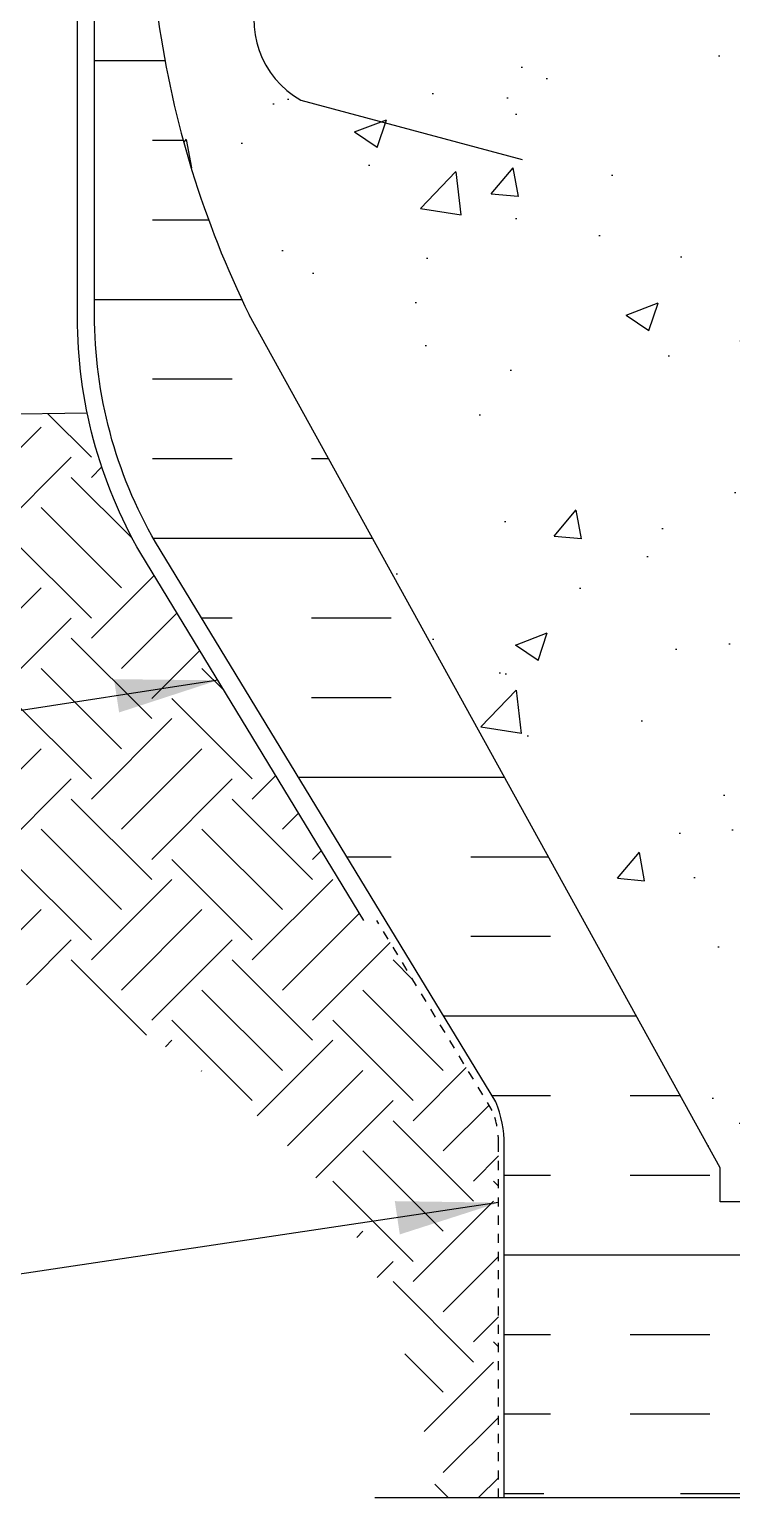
# Model space of a CAD drawing. Header units: inches. Extents: x 138.2 to 198.9, y -60.8 to 16.2.
# Drawn here: x 152.94 to 160.66, y -40.87 to -24.74 of the extents above; entities that cross this region are included whole.
import ezdxf

# ---------------------------------------------------------------- set-up
doc = ezdxf.new("R2010")
doc.units = ezdxf.units.IN
doc.header["$LTSCALE"] = 0.5
doc.header["$MEASUREMENT"] = 0
doc.linetypes.add('DASHEDX2', pattern=[1.5, 1, -0.5])
for name, color, linetype in [('HATCH', 12, 'Continuous'), ('line25', 2, 'Continuous'), ('LINE3', 3, 'Continuous'), ('LINE50', 5, 'Continuous'), ('LINE9', 9, 'Continuous'), ('TEXT', 4, 'Continuous')]:
    doc.layers.add(name, color=color, linetype=linetype)
doc.styles.add('DIM', font='romans.shx', dxfattribs={"width": 0.7})
doc.dimstyles.new('ext_12', dxfattribs={"dimscale": 12, "dimtxt": 0.09375, "dimasz": 0.09375, "dimexe": 0.09375, "dimexo": 0.0625, "dimgap": 0.0625, "dimtad": 1, "dimdec": 1, "dimzin": 3, "dimdsep": 46, "dimlunit": 4, "dimtxsty": 'DIM', "dimcen": 0.09, "dimdle": 0.09375, "dimclrt": 4, "dimadec": 0, "dimazin": 0, "dimtfac": 1, "dimtdec": 1, "dimtmove": 2, "dimatfit": 3, "dimfxl": 0, "dimfrac": 2, "dimtolj": 1, "dimtzin": 0, "dimarcsym": 0})

# ---------------------------------------------------------------- blocks, each defined once
blk = doc.blocks.new('A$C3BE81C1F')
at = {"layer": 'LINE3'}
for p, q in [((6.105984136053905, 0.7637158224203588), (-3.266904926952037, 2.437102635939887)), ((-4.004092305927827, 0.5716279739867645), (-1.571073594774219, -0.08029742483667235)), ((7.334652706060126, -7.021369152371186), (7.334652706060098, -0.7115398351160067))]:
    blk.add_line(p, q, dxfattribs=at)
for centre, radius, start, end in [((-3.50861341393599, 1.454223551889733), 1.01216317189638, 76.18404517938067, 240.6906524988441), ((5.834652706060325, -0.7115398351158149), 1.499999999999773, 359.9999999999927, 79.57853458062618)]:
    blk.add_arc(centre, radius, start, end, dxfattribs=at)

msp = doc.modelspace()

# ---------------------------------------------------------------- hatches: boundary and pattern name
at = {"layer": 'HATCH'}
h = msp.add_hatch(dxfattribs=at)
h.set_pattern_fill('INSUL', color=256, scale=7, style=0)
h.set_pattern_definition([(0, (-2841.709462804038, -463.4568108676535), (0, 2.625), []), (0, (-2841.709462804038, -462.5818108676535), (0, 2.625), [0.875, -0.875]), (0, (-2841.709462804038, -461.7068108676535), (0, 2.625), [0.875, -0.875])])
h.paths.add_polyline_path([(155.356302850547, -27.87453039910652, -0.0795791067839555), (154.356302850547, -24.62453039910652), (154.356302850547, -22.87453039910652), (153.6563028505472, -22.87453039910652), (153.6563028505472, -27.87453039910652, 0.1316524975873954), (154.326175831625, -30.37453039910652), (158.0641812533815, -36.52453039910638, -0.1043800181721882), (158.1563028505477, -36.9995303991064), (158.1563028505472, -40.8745303991064), (158.5938028505472, -40.8745303991064), (158.5938028505472, -40.3745303991064), (160.0938028505472, -40.3745303991064), (160.0938028505472, -40.8745303991064), (160.7813028505472, -40.8745303991064), (160.7813028505472, -37.6245303991064), (160.5313028505472, -37.6245303991064), (160.5313028505472, -37.2495303991064)])
h = msp.add_hatch(dxfattribs=at)
h.set_pattern_fill('AR-CONC', color=256, scale=0.5, style=0)
h.set_pattern_definition([(49.99999999999999, (-2841.709462804038, -463.4568108676535), (3.586300913003767, -0.3137606749129755), [0.375, -4.125]), (355, (-2841.709462804038, -463.4568108676535), (-0.693756668065, 3.760960668500059), [0.3, -3.3]), (100.4514, (-2841.410604404038, -463.4829575676536), (2.892546908570108, 3.447197710304768), [0.3187009499999996, -3.505710559999996]), (46.18420000000001, (-2841.709462804038, -462.4568108676535), (5.336205243128222, -0.8275950716450908), [0.5625, -6.1875]), (96.63559999999998, (-2841.264779079038, -462.5257774026536), (4.673313527743517, 4.870589354502209), [0.4780514399999995, -5.258564999999992]), (351.1842, (-2841.709462804038, -462.4568108676535), (4.673309725668136, 4.870593004626623), [0.45, -4.95]), (21, (-2841.209462804038, -462.7068108676535), (2.984535260592308, -2.013094453326694), [0.375, -4.125]), (326.0000000000001, (-2841.209462804038, -462.7068108676535), (1.216576659607909, 3.625750225234265), [0.3, -3.3]), (71.4514, (-2840.960751639038, -462.8745688976536), (4.20111314290745, 1.612652483549762), [0.31870095, -3.50571056]), (37.50000000000001, (-2841.709462804038, -463.4568108676535), (0.06079927658645334, 1.664469269156557), [0, -3.26, 0, -3.35, 0, -3.3125]), (7.499999999999999, (-2841.709462804038, -463.4568108676535), (1.315347687210743, 1.972058559411801), [0, -1.91, 0, -3.185, 0, -1.2625]), (327.5, (-2842.824462804038, -463.4568108676535), (2.669112180862045, -0.112774358671899), [0, -1.25, 0, -3.9, 0, -5.175]), (317.5, (-2843.324462804038, -463.4568108676535), (2.915930846711931, 0.5005249116615884), [0, -1.625, 0, -2.59, 0, -3.675])])
h.paths.add_polyline_path([(160.5313028505472, -37.24953039910669), (160.5313028505468, -37.6245303991064), (160.7813028505472, -37.6245303991064), (160.7813028505468, -22.87453039910663), (156.1563028505468, -22.87453039910652), (156.1563028505472, -24.37453039910646, -1), (155.6563028505472, -24.37453039910646), (155.6563028505472, -22.87453039910646), (154.356302850547, -22.87453039910658), (154.356302850547, -24.62453039910493, 0.07957910678395538), (155.3563028505461, -27.87453039910515)])
h = msp.add_hatch(dxfattribs=at)
h.set_pattern_fill('EARTH', color=256, scale=5, angle=45, style=0)
h.set_pattern_definition([(45, (71.19857729601775, 8.565557304603772), (1.110223024625157e-16, 1.767766952966369), [1.25, -1.25]), (45, (70.86712099233655, 8.897013608284965), (1.110223024625157e-16, 1.767766952966369), [1.25, -1.25]), (45, (70.53566468865536, 9.228469911966158), (1.110223024625157e-16, 1.767766952966369), [1.25, -1.25]), (135, (70.53566468865536, 9.449440781086956), (-1.767766952966369, 2.220446049250313e-16), [1.25, -1.25]), (135, (70.86712099233655, 9.78089708476815), (-1.767766952966369, 2.220446049250313e-16), [1.25, -1.25]), (135, (71.19857729601775, 10.11235338844934), (-1.767766952966369, 2.220446049250313e-16), [1.25, -1.25])])
edge = h.paths.add_edge_path()
edge.add_line((150.1778679158534, -31.637344264501), (150.1778679158534, -35.2086750781284))
edge.add_line((150.1778679158534, -35.2086750781284), (153.1679924127839, -35.23973592820109))
edge.add_line((153.1679924127839, -35.23973592820109), (153.254682306093, -35.27966246351338))
edge.add_line((153.254682306093, -35.27966246351338), (153.3407866402696, -35.32012655866064))
edge.add_line((153.3407866402696, -35.32012655866064), (153.4262930758259, -35.36113495568364))
edge.add_line((153.4262930758259, -35.36113495568364), (153.5111892732741, -35.40269439662326))
edge.add_line((153.5111892732741, -35.40269439662326), (153.5954628931265, -35.4448116235203))
edge.add_line((153.5954628931265, -35.4448116235203), (153.6791015958954, -35.48749337841562))
edge.add_line((153.6791015958954, -35.48749337841562), (153.762093042093, -35.53074640335004))
edge.add_line((153.7620930420929, -35.53074640335004), (153.8444248922314, -35.57457744036437))
edge.add_line((153.8444248922314, -35.57457744036437), (153.9260848068231, -35.61899323149948))
edge.add_line((153.9260848068231, -35.61899323149948), (154.0070604463802, -35.66400051879617))
edge.add_line((154.0070604463802, -35.66400051879617), (154.087339471415, -35.70960604429528))
edge.add_line((154.087339471415, -35.70960604429528), (154.1669095424397, -35.75581655003767))
edge.add_line((154.1669095424397, -35.75581655003767), (154.2457583199665, -35.80263877806414))
edge.add_line((154.2457583199665, -35.80263877806414), (154.3238734645078, -35.85007947041553))
edge.add_line((154.3238734645078, -35.85007947041553), (154.4012426365757, -35.89814536913268))
edge.add_line((154.4012426365757, -35.89814536913268), (154.4778534966825, -35.94684321625641))
edge.add_line((154.4778534966825, -35.94684321625641), (154.5536937053405, -35.99617975382756))
edge.add_line((154.5536937053405, -35.99617975382756), (154.6287509230619, -36.04616172388695))
edge.add_line((154.6287509230619, -36.04616172388695), (154.7030128103589, -36.09679586847545))
edge.add_line((154.7030128103589, -36.09679586847545), (154.7764670277438, -36.14808892963385))
edge.add_line((154.7764670277438, -36.14808892963385), (154.8491012357289, -36.200047649403))
edge.add_line((154.8491012357289, -36.200047649403), (154.9209030948263, -36.25267876982373))
edge.add_line((154.9209030948263, -36.25267876982373), (154.9918602655483, -36.30598903293686))
edge.add_line((154.9918602655483, -36.30598903293686), (155.0619604084072, -36.35998518078325))
edge.add_line((155.0619604084072, -36.35998518078325), (155.1311911839153, -36.4146739554037))
edge.add_line((155.1311911839153, -36.4146739554037), (155.1995402525847, -36.47006209883907))
edge.add_line((155.1995402525847, -36.47006209883907), (155.2669952749277, -36.52615635313018))
edge.add_line((155.2669952749277, -36.52615635313018), (155.3335439114566, -36.58296346031786))
edge.add_line((155.3335439114566, -36.58296346031786), (155.3991738226835, -36.64049016244294))
edge.add_line((155.3991738226835, -36.64049016244294), (155.4638726691209, -36.69874320154627))
edge.add_line((155.4638726691209, -36.69874320154627), (155.5276281112808, -36.75772931966866))
edge.add_line((155.5276281112808, -36.75772931966866), (155.5904278096755, -36.81745525885094))
edge.add_line((155.5904278096755, -36.81745525885094), (155.6522594248174, -36.87792776113398))
edge.add_line((155.6522594248174, -36.87792776113398), (155.7131106172185, -36.93915356855857))
edge.add_line((155.7131106172185, -36.93915356855857), (155.7729690473913, -37.00113942316555))
edge.add_line((155.7729690473913, -37.00113942316555), (155.8318223758479, -37.06389206699576))
edge.add_line((155.8318223758479, -37.06389206699576), (155.8896582631005, -37.12741824209005))
edge.add_line((155.8896582631005, -37.12741824209005), (155.9464643696615, -37.19172469048921))
edge.add_line((155.9464643696615, -37.19172469048921), (156.002228356043, -37.25681815423411))
edge.add_line((156.002228356043, -37.25681815423411), (156.0569378827574, -37.32270537536557))
edge.add_line((156.0569378827574, -37.32270537536557), (156.1105806103168, -37.38939309592442))
edge.add_line((156.1105806103168, -37.38939309592442), (156.1631441992335, -37.45688805795149))
edge.add_line((156.1631441992335, -37.45688805795149), (156.2146163100197, -37.52519700348761))
edge.add_line((156.2146163100197, -37.52519700348761), (156.2649846031878, -37.59432667457362))
edge.add_line((156.2649846031878, -37.59432667457362), (156.3142367392498, -37.66428381325035))
edge.add_line((156.3142367392498, -37.66428381325035), (156.3623603787182, -37.73507516155863))
edge.add_line((156.3623603787182, -37.73507516155863), (156.4093431821051, -37.8067074615393))
edge.add_line((156.4093431821051, -37.8067074615393), (156.4551728099228, -37.87918745523317))
edge.add_line((156.4551728099228, -37.87918745523317), (156.4998369226835, -37.9525218846811))
edge.add_line((156.4998369226835, -37.9525218846811), (156.5433231808995, -38.02671749192392))
edge.add_line((156.5433231808995, -38.02671749192392), (156.585619245083, -38.10178101900242))
edge.add_line((156.585619245083, -38.10178101900242), (156.6267127757462, -38.17771920795748))
edge.add_line((156.6267127757462, -38.17771920795748), (156.6665914334014, -38.25453880082993))
edge.add_line((156.6665914334014, -38.25453880082993), (156.705242878561, -38.33224653966056))
edge.add_line((156.705242878561, -38.33224653966056), (156.742654771737, -38.41084916649025))
edge.add_line((156.742654771737, -38.41084916649025), (156.7788147734418, -38.49035342335982))
edge.add_line((156.7788147734418, -38.49035342335982), (156.8137120185345, -38.57076504589875))
edge.add_line((156.8137120185345, -38.57076504589875), (156.847365523975, -38.65206937176763))
edge.add_line((156.847365523975, -38.65206937176763), (156.8798221089003, -38.73423276044473))
edge.add_line((156.8798221089003, -38.73423276044473), (156.911129650131, -38.81722084941771))
edge.add_line((156.911129650131, -38.81722084941771), (156.9413360244877, -38.90099927617428))
edge.add_line((156.9413360244877, -38.90099927617428), (156.970489108791, -38.98553367820207))
edge.add_line((156.970489108791, -38.98553367820207), (156.9986367798616, -39.07078969298876))
edge.add_line((156.9986367798616, -39.07078969298876), (157.02582691452, -39.15673295802203))
edge.add_line((157.02582691452, -39.15673295802203), (157.0521073895869, -39.24332911078957))
edge.add_line((157.0521073895869, -39.24332911078957), (157.0775260818828, -39.330543788779))
edge.add_line((157.0775260818828, -39.330543788779), (157.1021308682283, -39.41834262947804))
edge.add_line((157.1021308682283, -39.41834262947804), (157.1259696254441, -39.50669127037433))
edge.add_line((157.1259696254442, -39.50669127037433), (157.1490902303509, -39.59555534895556))
edge.add_line((157.1490902303509, -39.59555534895556), (157.171540559769, -39.6849005027094))
edge.add_line((157.171540559769, -39.6849005027094), (157.1933684905193, -39.7746923691235))
edge.add_line((157.1933684905193, -39.7746923691235), (157.2146218994223, -39.86489658568556))
edge.add_line((157.2146218994224, -39.86489658568556), (157.2353486632987, -39.95547878988323))
edge.add_line((157.2353486632987, -39.95547878988323), (157.2555966589689, -40.0464046192042))
edge.add_line((157.2555966589689, -40.0464046192042), (157.2754137632537, -40.13763971113612))
edge.add_line((157.2754137632537, -40.13763971113612), (157.2948478529736, -40.22914970316667))
edge.add_line((157.2948478529735, -40.22914970316667), (157.3139468049492, -40.32090023278352))
edge.add_line((157.3139468049492, -40.32090023278352), (157.3327584960012, -40.41285693747434))
edge.add_line((157.3327584960011, -40.41285693747434), (157.3513308029501, -40.50498545472682))
edge.add_line((157.3513308029501, -40.50498545472682), (157.3697116026166, -40.59725142202861))
edge.add_line((157.3697116026166, -40.59725142202861), (157.3879487718213, -40.68962047686738))
edge.add_line((157.3879487718213, -40.68962047686738), (157.4060901873848, -40.78205825673081))
edge.add_line((157.4060901873848, -40.78205825673081), (157.4241837261277, -40.87453039910658))
edge.add_line((157.4241837261277, -40.87453039910658), (158.0958608675493, -40.87453039910658))
edge.add_line((158.0958608675493, -40.87453039910658), (158.0958608675498, -36.99195865711744))
edge.add_arc((157.1439426333661, -36.97459229794086), 0.9520766329463748, 358.9548380491398, 381.9741185307574)
edge.add_line((158.0268537323829, -36.61833690326534), (156.7590175746411, -34.53241366604128))
edge.add_line((156.7590175746411, -34.53241366604128), (156.6158672852347, -34.53241366604128))
edge.add_line((156.6158672852347, -34.53241366604128), (154.1648628016343, -30.49986799705748))
edge.add_arc((158.6563028505473, -27.90427123773183), 5.187500000000058, 191.6439143472196, 210.0235556856322, ccw=False)
edge.add_line((153.5755572133294, -28.95125739804758), (138.1754144410983, -29.22021725956006))
edge.add_line((138.1754144410983, -29.22021725956006), (138.2377696938157, -29.28950209887002))
edge.add_line((138.2377696938157, -29.28950209887002), (138.3001433998092, -29.35875195840138))
edge.add_line((138.3001433998092, -29.35875195840138), (138.3625540123547, -29.42793185837557))
edge.add_line((138.3625540123547, -29.42793185837557), (138.4250199847284, -29.49700681901403))
edge.add_line((138.4250199847284, -29.49700681901403), (138.4875597702063, -29.56594186053814))
edge.add_line((138.4875597702063, -29.56594186053814), (138.5501918220644, -29.63470200316932))
edge.add_line((138.5501918220644, -29.63470200316932), (138.6129345935788, -29.70325226712902))
edge.add_line((138.6129345935788, -29.70325226712902), (138.6758065380255, -29.77155767263862))
edge.add_line((138.6758065380255, -29.77155767263862), (138.7388261086805, -29.83958323991955))
edge.add_line((138.7388261086805, -29.83958323991955), (138.80201175882, -29.90729398919323))
edge.add_line((138.80201175882, -29.90729398919323), (138.86538194172, -29.97465494068106))
edge.add_line((138.86538194172, -29.97465494068106), (138.9289551106565, -30.0416311146045))
edge.add_line((138.9289551106564, -30.0416311146045), (138.9927497189054, -30.1081875311849))
edge.add_line((138.9927497189054, -30.1081875311849), (139.056784219743, -30.17428921064372))
edge.add_line((139.0567842197431, -30.17428921064372), (139.1210770664453, -30.23990117320237))
edge.add_line((139.1210770664453, -30.23990117320237), (139.1856467122882, -30.30498843908227))
edge.add_line((139.1856467122882, -30.30498843908227), (139.250511610548, -30.36951602850482))
edge.add_line((139.250511610548, -30.36951602850482), (139.3156902145004, -30.43344896169144))
edge.add_line((139.3156902145004, -30.43344896169144), (139.3812009774217, -30.49675225886356))
edge.add_line((139.3812009774218, -30.49675225886356), (139.4470623525879, -30.55939094024259))
edge.add_line((139.4470623525879, -30.55939094024259), (139.5132927932751, -30.62133002604993))
edge.add_line((139.5132927932751, -30.62133002604993), (139.5799107527592, -30.68253453650703))
edge.add_line((139.5799107527592, -30.68253453650703), (139.6469346843162, -30.74296949183528))
edge.add_line((139.6469346843162, -30.74296949183528), (139.7143830412224, -30.80259991225608))
edge.add_line((139.7143830412224, -30.80259991225608), (139.7822742767537, -30.86139081799091))
edge.add_line((139.7822742767537, -30.86139081799091), (139.8506268441861, -30.9193072292611))
edge.add_line((139.8506268441861, -30.9193072292611), (139.9194591967958, -30.97631416628815))
edge.add_line((139.9194591967958, -30.97631416628815), (139.9887897853848, -31.03237665460781))
edge.add_line((139.9887897853848, -31.03237665460781), (140.0586322782738, -31.08746999356448))
edge.add_line((140.0586322782738, -31.08746999356448), (140.1289855901236, -31.14160117656625))
edge.add_line((140.1289855901236, -31.14160117656625), (140.1998457995663, -31.19478328942629))
edge.add_line((140.1998457995663, -31.19478328942629), (140.2712089852341, -31.24702941795785))
edge.add_line((140.2712089852341, -31.24702941795785), (140.3430712257592, -31.29835264797414))
edge.add_line((140.3430712257592, -31.29835264797414), (140.4154285997737, -31.34876606528836))
edge.add_line((140.4154285997737, -31.34876606528836), (140.4882771859098, -31.39828275571374))
edge.add_line((140.4882771859098, -31.39828275571374), (140.5616130627996, -31.44691580506349))
edge.add_line((140.5616130627996, -31.44691580506349), (140.6354323090752, -31.49467829915083))
edge.add_line((140.6354323090753, -31.49467829915083), (140.709731003369, -31.54158332378898))
edge.add_line((140.709731003369, -31.54158332378898), (140.7845052243129, -31.58764396479113))
edge.add_line((140.7845052243129, -31.58764396479113), (140.8597510505392, -31.63287330797051))
edge.add_line((140.8597510505392, -31.63287330797051), (140.8673732795546, -31.637344264501))
edge.add_line((140.8673732795546, -31.637344264501), (150.1778679158534, -31.637344264501))

# ---------------------------------------------------------------- linework, layer by layer
at = {"layer": 'line25'}
for p, q in [((160.5313028505472, -37.2495303991064), (155.356302850547, -27.87453039910652)), ((160.5313028505472, -37.6245303991064), (160.5313028505472, -37.2495303991064)), ((160.7813028505472, -37.6245303991064), (160.5313028505472, -37.6245303991064))]:
    msp.add_line(p, q, dxfattribs=at)
msp.add_arc((165.0016111457841, -23.12789707749512), 10.75, 188.0028121455218, 206.202645792583, dxfattribs=at)
at = {"layer": 'LINE50'}
msp.add_line((138.1754144410983, -29.22021725956006), (153.5755572133295, -28.95125739804758), dxfattribs=at)
msp.add_lwpolyline([(158.1563028505472, -40.8745303991064), (158.1563028505477, -36.9995303991064, 0.1043800181721882), (158.0641812533815, -36.52453039910638), (154.326175831625, -30.37453039910652, -0.1316524975873954), (153.6563028505472, -27.87453039910652), (153.6563028505472, -22.87453039910652), (154.356302850547, -22.87453039910652)], format="xyb", dxfattribs=at)
at = {"layer": 'LINE9'}
msp.add_line((156.7357782513611, -40.87453039910658), (163.8923679455779, -40.87453039910658), dxfattribs=at)
msp.add_lwpolyline([(156.6158672852347, -34.53241366604128), (154.1648628016343, -30.49986799705748, -0.1317570615111504), (153.4688028505472, -27.904271237732), (153.4688028505472, -22.87453039910652), (158.1563028505472, -22.87453039910658)], format="xyb", dxfattribs=at)
at = {"layer": 'LINE9', "linetype": 'DASHEDX2', "ltscale": 0.1}
msp.add_lwpolyline([(158.0958608675493, -40.87453039910658), (158.0958608675498, -36.99195865711744, 0.10077968587392), (158.0268537323829, -36.61833690326536), (156.7590175746411, -34.53241366604128)], format="xyb", dxfattribs=at)

# ---------------------------------------------------------------- block references
at = {"layer": 'TEXT', "linetype": 'Continuous'}
msp.add_blockref('A$C3BE81C1F', (159.9273601400433, -26.08628303686423), dxfattribs=at)

# ---------------------------------------------------------------- leaders
at = {"layer": 'TEXT'}
for points in [[(155.0107318614579, -31.89154460823548), (151.5907281516858, -32.41705482214138), (149.5947729097297, -32.41705482214138)], [(158.0958608675497, -37.63264663005118), (149.1895899700122, -38.96329498279826), (143.1754895624923, -38.96329498279826)]]:
    msp.add_leader(points, dimstyle='ext_12', override={"dimgap": 0.0625, "dimtad": 0}, dxfattribs=at)

doc.saveas('drawing.dxf')
